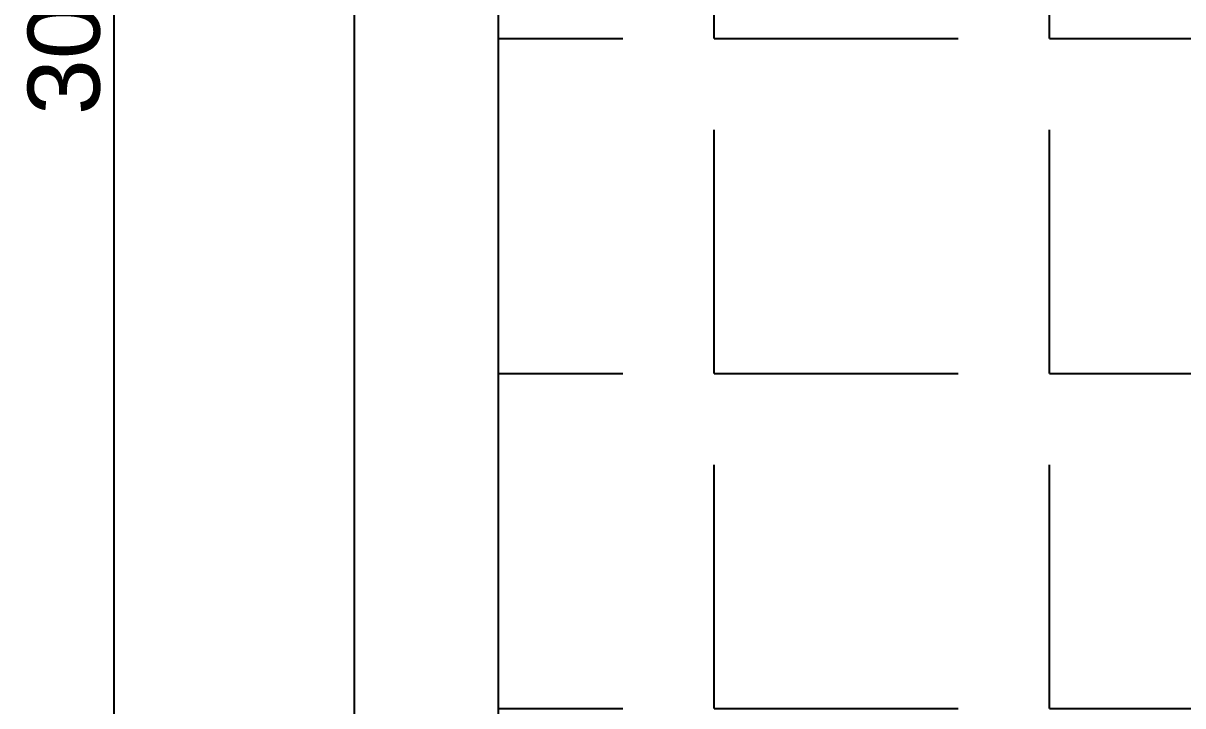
# Model space of a CAD drawing. Header units: metres. Extents: x 5374 to 25187, y 1840 to 7438.
# Drawn here: x 24152.7 to 24273.6, y 6367.6 to 6438.8 of the extents above; entities that cross this region are included whole.
import ezdxf

# ---------------------------------------------------------------- set-up
doc = ezdxf.new("R2010")
doc.units = ezdxf.units.M
doc.layers.add('02', color=2, linetype='Continuous')
doc.layers.add('04', color=4, linetype='Continuous')
doc.styles.get("Standard").update_dxf_attribs({"font": 'arial.ttf'})
doc.dimstyles.new('Cotas Externas', dxfattribs={"dimtxt": 7.5, "dimasz": 10.2, "dimexe": 0.125, "dimexo": 0.0625, "dimgap": 0.0625, "dimtad": 1, "dimzin": 1, "dimtxsty": 'Standard', "dimblk": 'ARCHTICK', "dimcen": 0.2, "dimadec": 0, "dimazin": 0, "dimtfac": 1, "dimtmove": 0, "dimatfit": 3, "dimfxl": 1, "dimarcsym": 0})

# ---------------------------------------------------------------- blocks, each defined once
blk = doc.blocks.new('_ArchTick')
at = {"color": 0, "linetype": 'ByBlock', "const_width": 0.15}
blk.add_lwpolyline([(-0.5, -0.5), (0.5, 0.5)], dxfattribs=at)
blk = doc.blocks.new('*D157')
at = {"layer": '04', "color": 0, "lineweight": -2, "transparency": 16777216}
for p, q in [((24187.16, 6595.26), (24162.1, 6595.26)), ((24162.22, 6295.26), (24162.22, 6595.26)), ((24187.16, 6295.26), (24162.1, 6295.26))]:
    blk.add_line(p, q, dxfattribs=at)
at = {"layer": 'Defpoints', "color": 0, "transparency": 16777216}
for p in [(24162.22, 6595.26), (24187.22, 6595.26), (24187.22, 6295.26)]:
    blk.add_point(p, dxfattribs=at)
at = {"layer": '04', "color": 0, "lineweight": -2, "transparency": 16777216, "xscale": 10.2, "yscale": 10.2, "zscale": 10.2}
for p, rotation in [((24162.22, 6595.26), 90), ((24162.22, 6295.26), 270)]:
    blk.add_blockref('_ArchTick', p, dxfattribs=dict(at, rotation=rotation))
at = {"layer": '04', "color": 0, "transparency": 16777216, "insert": (24157.65, 6445.26), "char_height": 7.5, "attachment_point": 5, "rotation": 90}
blk.add_mtext('300,00', dxfattribs=at)

msp = doc.modelspace()

# ---------------------------------------------------------------- hatches: boundary and pattern name
at = {"layer": '02'}
h = msp.add_hatch(dxfattribs=at)
h.set_pattern_fill('ANGLE', color=1, scale=5)
h.set_pattern_definition([(0, (-292.62, 709.488), (0, 34.925), [25.4, -9.525]), (90, (-292.62, 709.488), (-34.925, 2e-15), [25.4, -9.525])])
h.paths.add_polyline_path([(24462.222, 6585.265), (24202.222, 6585.265), (24202.222, 6295.265), (24462.222, 6295.265)])

# ---------------------------------------------------------------- linework, layer by layer
at = {"layer": '04'}
for p, q in [((24187.222, 6555.265), (24187.222, 6295.265)), ((24202.222, 6555.265), (24202.222, 6295.265))]:
    msp.add_line(p, q, dxfattribs=at)

# ---------------------------------------------------------------- dimensions: what is measured, and where the dimension line sits
dim = msp.add_linear_dim(base=(24162.222, 6595.265), p1=(24187.222, 6295.265), p2=(24187.222, 6595.265), angle=90, dimstyle='Cotas Externas', dxfattribs=at)
dim.commit()
dim.dimension.update_dxf_attribs({"geometry": '*D157', "text_midpoint": (24157.653, 6445.265)})

doc.saveas('drawing.dxf')
